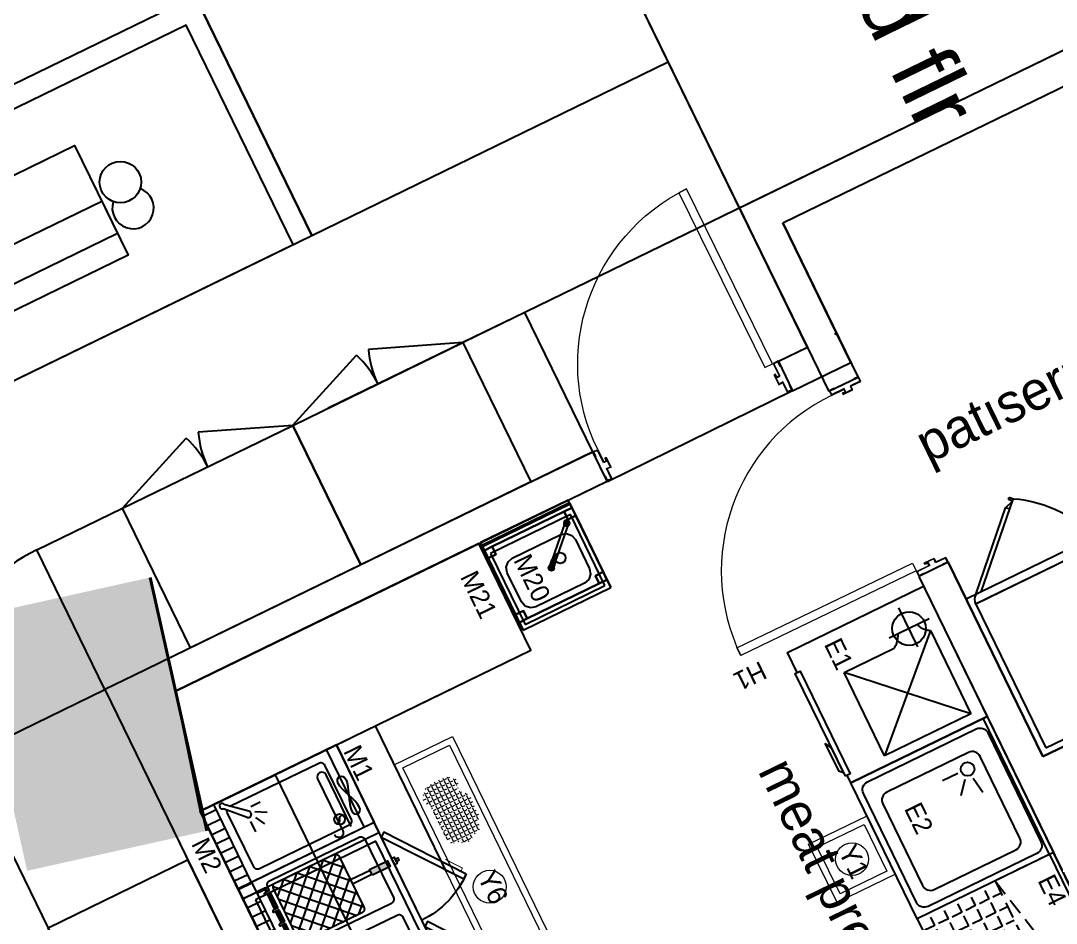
# Model space of a CAD drawing. Header units: millimetres. Extents: x 32582 to 41721, y -247935 to -234947.
# Drawn here: x 35294.4 to 35772.9, y -237475.9 to -237058.8 of the extents above; entities that cross this region are included whole.
import ezdxf
from ezdxf.enums import TextEntityAlignment as Align

# ---------------------------------------------------------------- set-up
doc = ezdxf.new("R2010")
doc.units = ezdxf.units.MM
doc.header["$LTSCALE"] = 300
doc.header["$MEASUREMENT"] = 0
for name, pattern in [('DASHED', [19.05, 12.7, -6.35]), ('DGN Style 4', [1.902655, 0.950733, -0.475367, 0.001188, -0.475367]), ('HIDDEN', [0.375, 0.25, -0.125]), ('HIDDENX2', [19.05, 12.7, -6.35])]:
    doc.linetypes.add(name, pattern=pattern)
for name, color, linetype in [('002 Çizgi', 7, 'Continuous'), ('CIHAZ', 2, 'Continuous'), ('I-FURNITURE', 2, 'Continuous'), ('ID-facade', 1, 'Continuous'), ('kapı ABD', 55, 'Continuous'), ('Kitchen-wall', 3, 'Continuous'), ('S2000-002 Çizgi', 7, 'Continuous'), ('Sktürk_Çizgi', 7, 'Continuous')]:
    doc.layers.add(name, color=color, linetype=linetype)
for name, color, linetype, lineweight in [('A-_FNSH----_H-', 8, 'Continuous', 0), ('G-GRID_A', 1, 'DGN Style 4', 0), ('GRC-yer ızgarası', 40, 'Continuous', 15), ('MINORTEXT', 1, 'Continuous', 13), ('TDME_FASHION_L3$0$A-_DOOR----_E-', 1, 'Continuous', 13), ('TDME_Fave_column_L3$0$A-_CONC----_E-', 3, 'Continuous', 40)]:
    doc.layers.add(name, color=color, linetype=linetype, lineweight=lineweight)
doc.layers.add('LEASE LINE', color=7, linetype='DGN Style 4', lineweight=30, true_color=0xf60929)
doc.styles.add('MINORTEXT', font='arial.ttf', dxfattribs={"height": 0.36})
doc.styles.get("Standard").update_dxf_attribs({"font": 'arial.ttf'})
doc.styles.add('TAKSİM', font='GOTHIC.TTF', dxfattribs={"height": 20})

# ---------------------------------------------------------------- blocks, each defined once
blk = doc.blocks.new('TDME_FASHION_L3$0$HR DOOR')
at = {"layer": 'TDME_FASHION_L3$0$A-_DOOR----_E-', "lineweight": 13}
blk.add_line((144.7, 928.1, 0), (126.3, 928.1, 0), dxfattribs=at)
at = {"layer": 'TDME_FASHION_L3$0$A-_DOOR----_E-', "lineweight": 13, "extrusion": (-6.36259e-18, 5.25102e-09, 1), "elevation": 0, "flags": 128}
for points in [[(124.7, 928), (124.7, 925), (146.7, 925), (146.7, 906), (96.7, 906), (96.7, 886), (52.6, 886), (52.6, 888.2), (66.7, 888.2), (66.7, 906), (2.6, 906), (2.6, 925), (24.6, 925), (24.6, 928), (-0.4, 928), (-0.4, 903), (63.7, 903), (63.7, 891.2), (49.6, 891.2), (49.6, 883), (99.7, 883), (99.7, 903), (149.7, 903), (149.7, 928), (124.7, 928)], [(124.7, -25), (124.7, -22), (146.7, -22), (146.7, -3), (96.7, -3), (96.7, 17), (52.6, 17), (52.6, 14.8), (66.7, 14.8), (66.7, -3), (2.6, -3), (2.6, -22), (24.6, -22), (24.6, -25), (-0.4, -25), (-0.4, 0), (63.7, 0), (63.7, 11.8), (49.6, 11.8), (49.6, 20), (99.7, 20), (99.7, 0), (149.7, 0), (149.7, -25), (124.7, -25)]]:
    blk.add_lwpolyline(points, dxfattribs=at)
at = {"layer": 'TDME_FASHION_L3$0$A-_DOOR----_E-', "elevation": 27.7}
blk.add_lwpolyline([(-0.4, 3), (-900.4, 3), (-900.4, 43), (-0.4, 43)], close=True, dxfattribs=at)
at = {"layer": 'TDME_FASHION_L3$0$A-_DOOR----_E-'}
blk.add_arc((-0.4, 3, 13.8), 900, 90, 179.9999, dxfattribs=at)
blk = doc.blocks.new('A$C063E11E5')
at = {"layer": 'S2000-002 Çizgi'}
h = blk.add_hatch(dxfattribs=at)
h.set_pattern_fill('ANSI31', color=256, scale=1.5, angle=45, style=0)
h.set_pattern_definition([(90, (-3458.603, -4993.7387), (-4.7625, 9e-16), [])])
h.paths.add_polyline_path([(0, 72.62), (0, 65.62), (80, 65.62), (80, 72.62)])
h = blk.add_hatch(color=256, dxfattribs=at)
h.paths.add_polyline_path([(35, 61.8), (35, 62.44), (35, 65.62), (34.36, 65.62), (34.36, 62.44, -0.414214), (33.36, 61.44), (33, 61.44), (33, 60.8), (34, 60.8, 0.414214)])
h.paths.add_polyline_path([(32, 61.44), (24, 61.44), (24, 60.8), (32, 60.8)])
h.paths.add_polyline_path([(23, 61.44), (17, 61.44), (17, 60.8), (23, 60.8)])
h.paths.add_polyline_path([(16, 61.44), (8, 61.44), (8, 60.8), (16, 60.8)])
h.paths.add_polyline_path([(5.64, 62.44), (5.64, 65.62), (5, 65.62), (5, 61.8, 0.414214), (6, 60.8), (6.64, 60.8), (7, 60.8), (7, 61.44), (6.64, 61.44, -0.414214)])
h = blk.add_hatch(color=256, dxfattribs=at)
h.paths.add_polyline_path([(75, 61.8), (75, 62.44), (75, 65.62), (74.36, 65.62), (74.36, 62.44, -0.414214), (73.36, 61.44), (73, 61.44), (73, 60.8), (74, 60.8, 0.414214)])
h.paths.add_polyline_path([(72, 61.44), (64, 61.44), (64, 60.8), (72, 60.8)])
h.paths.add_polyline_path([(63, 61.44), (57, 61.44), (57, 60.8), (63, 60.8)])
h.paths.add_polyline_path([(56, 61.44), (48, 61.44), (48, 60.8), (56, 60.8)])
h.paths.add_polyline_path([(45.64, 62.44), (45.64, 65.62), (45, 65.62), (45, 61.8, 0.414214), (46, 60.8), (46.64, 60.8), (47, 60.8), (47, 61.44), (46.64, 61.44, -0.414214)])
h = blk.add_hatch(dxfattribs=at)
h.set_pattern_fill('ANSI37', color=256, scale=1.5, style=0)
h.set_pattern_definition([(45, (-3527.4763, -4981.5224), (-3.367596, 3.367596), []), (135, (-3527.4763, -4981.5224), (-3.367596, -3.367596), [])])
h.paths.add_polyline_path([(35, 55.84, 0.414214), (33, 57.84), (7, 57.84, 0.414214), (5, 55.84), (5, 26.01, 0.414214), (7, 24.01), (33, 24.01, 0.414214), (35, 26.01)])
h = blk.add_hatch(dxfattribs=at)
h.set_pattern_fill('ANSI37', color=256, scale=1.5, style=0)
h.set_pattern_definition([(45, (-3487.4763, -4981.5224), (-3.367596, 3.367596), []), (135, (-3487.4763, -4981.5224), (-3.367596, -3.367596), [])])
h.paths.add_polyline_path([(75, 55.84, 0.414214), (73, 57.84), (47, 57.84, 0.414214), (45, 55.84), (45, 26.01, 0.414214), (47, 24.01), (73, 24.01, 0.414214), (75, 26.01)])
for points in [[(18.49, 14.01), (21.51, 14.01), (21.51, 4.84), (18.49, 4.84)], [(58.49, 14.01), (61.51, 14.01), (61.51, 4.84), (58.49, 4.84)]]:
    blk.add_hatch(color=256, dxfattribs=at).paths.add_polyline_path(points)
for p, q in [((5, 61.8), (5, 65.62)), ((5, 65.62), (5.64, 65.62)), ((5.64, 65.62), (5.64, 62.44)), ((7, 59.84), (7, 62.32)), ((8, 59.84), (8, 62.32)), ((16, 59.84), (16, 62.32)), ((17, 59.84), (17, 62.32)), ((23, 59.84), (23, 62.32)), ((24, 59.84), (24, 62.32)), ((32, 59.84), (32, 62.32)), ((33, 59.84), (33, 62.32)), ((34.36, 65.62), (34.36, 62.44)), ((35, 65.62), (34.36, 65.62)), ((35, 62.44), (35, 65.62)), ((35, 62.44), (35, 61.8)), ((45, 65.62), (45.64, 65.62)), ((45, 61.8), (45, 65.62)), ((45.64, 65.62), (45.64, 62.44)), ((47, 59.84), (47, 62.32)), ((48, 59.84), (48, 62.32)), ((56, 59.84), (56, 62.32)), ((57, 59.84), (57, 62.32)), ((63, 59.84), (63, 62.32)), ((64, 59.84), (64, 62.32)), ((72, 59.84), (72, 62.32)), ((73, 59.84), (73, 62.32)), ((75, 65.62), (74.36, 65.62)), ((74.36, 65.62), (74.36, 62.44)), ((75, 62.44), (75, 65.62)), ((75, 62.44), (75, 61.8)), ((6.64, 60.8), (6, 60.8)), ((6.64, 61.44), (7, 61.44)), ((7, 60.8), (6.64, 60.8)), ((8, 61.44), (16, 61.44)), ((16, 60.8), (8, 60.8)), ((17, 61.44), (23, 61.44)), ((23, 60.8), (17, 60.8)), ((24, 61.44), (32, 61.44)), ((32, 60.8), (24, 60.8)), ((33, 61.44), (33.36, 61.44)), ((34, 60.8), (33, 60.8)), ((46.64, 60.8), (46, 60.8)), ((46.64, 61.44), (47, 61.44)), ((47, 60.8), (46.64, 60.8)), ((48, 61.44), (56, 61.44)), ((56, 60.8), (48, 60.8)), ((57, 61.44), (63, 61.44)), ((63, 60.8), (57, 60.8)), ((64, 61.44), (72, 61.44)), ((72, 60.8), (64, 60.8)), ((73, 61.44), (73.36, 61.44)), ((74, 60.8), (73, 60.8))]:
    blk.add_line(p, q, dxfattribs=at)
for points in [[(0, 72.62), (80, 72.62), (80, 65.62), (0, 65.62)], [(0, 2.62), (80, 2.62), (80, 72.62), (0, 72.62)], [(19, 24.01), (19, 14.01), (21, 14.01), (21, 24.01)], [(59, 24.01), (59, 14.01), (61, 14.01), (61, 24.01)], [(18.49, 14.01), (21.51, 14.01), (21.51, 4.84), (18.49, 4.84)], [(58.49, 14.01), (61.51, 14.01), (61.51, 4.84), (58.49, 4.84)], [(18.36, 2.62), (21.64, 2.62), (21.64, 1.31), (18.36, 1.31)], [(19.34, 1.31), (20.66, 1.31), (20.66, 0), (19.34, 0)], [(58.36, 2.62), (61.64, 2.62), (61.64, 1.31), (58.36, 1.31)], [(59.34, 1.31), (60.66, 1.31), (60.66, 0), (59.34, 0)]]:
    blk.add_lwpolyline(points, close=True, dxfattribs=at)
for points in [[(29, 9.84), (5, 9.84, -0.414214), (3, 11.84), (3, 57.84, -0.414214), (5, 59.84), (7, 59.84)], [(33, 59.84), (35, 59.84, -0.414214), (37, 57.84), (37, 11.84, -0.414214), (35, 9.84), (29, 9.84)], [(69, 9.84), (45, 9.84, -0.414214), (43, 11.84), (43, 57.84, -0.414214), (45, 59.84), (47, 59.84)], [(73, 59.84), (75, 59.84, -0.414214), (77, 57.84), (77, 11.84, -0.414214), (75, 9.84), (69, 9.84)]]:
    blk.add_lwpolyline(points, format="xyb", dxfattribs=at)
for points in [[(7, 57.84), (33, 57.84, -0.414214), (35, 55.84), (35, 26.01, -0.414214), (33, 24.01), (7, 24.01, -0.414214), (5, 26.01), (5, 55.84, -0.414214)], [(47, 57.84), (73, 57.84, -0.414214), (75, 55.84), (75, 26.01, -0.414214), (73, 24.01), (47, 24.01, -0.414214), (45, 26.01), (45, 55.84, -0.414214)]]:
    blk.add_lwpolyline(points, format="xyb", close=True, dxfattribs=at)
for points in [[(8, 59.84), (16, 59.84)], [(17, 59.84), (23, 59.84)], [(24, 59.84), (32, 59.84)], [(48, 59.84), (56, 59.84)], [(57, 59.84), (63, 59.84)], [(64, 59.84), (72, 59.84)]]:
    blk.add_lwpolyline(points, dxfattribs=at)
for centre, radius, start, end in [((6.64, 62.44), 1, 180, 270), ((7.5, 62.32), 0.5, 0, 180), ((16.5, 62.32), 0.5, 0, 180), ((23.5, 62.32), 0.5, 0, 180), ((32.5, 62.32), 0.5, 0, 180), ((33.36, 62.44), 1, 270, 0), ((46.64, 62.44), 1, 180, 270), ((47.5, 62.32), 0.5, 0, 180), ((56.5, 62.32), 0.5, 0, 180), ((63.5, 62.32), 0.5, 0, 180), ((72.5, 62.32), 0.5, 0, 180), ((73.36, 62.44), 1, 270, 0), ((6, 61.8), 1, 180, 270), ((34, 61.8), 1, 270, 0), ((46, 61.8), 1, 180, 270), ((74, 61.8), 1, 270, 0)]:
    blk.add_arc(centre, radius, start, end, dxfattribs=at)
blk = doc.blocks.new('A$C2416744A')
at = {"layer": 'S2000-002 Çizgi'}
h = blk.add_hatch(dxfattribs=at)
h.set_pattern_fill('ANSI31', color=256, scale=1.5, angle=45, style=0)
h.set_pattern_definition([(90, (-4587.7595, -5289.154), (-4.7625, 9e-16), [])])
h.paths.add_polyline_path([(0, 70), (0, 63), (40, 63), (40, 70)])
for p, q in [((27.91, 51.73), (36.31, 59.85)), ((30.08, 49.76), (37.58, 58.49)), ((25.46, 51.14), (20.22, 51.14)), ((26.21, 48.25), (21.72, 45.9)), ((31.67, 47.93), (31.67, 43.12)), ((28.78, 47.4), (26.1, 42.37)), ((0, 5), (40, 5))]:
    blk.add_line(p, q, dxfattribs=at)
for points in [[(0, 70), (40, 70), (40, 0), (0, 0)], [(0, 63), (40, 63), (40, 0), (0, 0)]]:
    blk.add_lwpolyline(points, close=True, dxfattribs=at)
blk.add_lwpolyline([(36, 56.65), (36, 11, -0.414214), (34, 9), (6, 9, -0.414214), (4, 11), (4, 57, -0.414214), (6, 59), (34, 59, -0.145604), (35.09, 58.67)], format="xyb", dxfattribs=at)
blk.add_circle((8.4, 13.7), 2.47, dxfattribs=at)
for centre, radius, start, end in [((37.6, 59.78), 1.3, 268.9007, 177.1776), ((28.92, 50.66), 1.47, 133.1148, 322.3324), ((8.4, 14.94), 1.24, 90, 270), ((8.4, 12.47), 1.24, 270, 90)]:
    blk.add_arc(centre, radius, start, end, dxfattribs=at)
blk = doc.blocks.new('A$C1ED519BD')
at = {"layer": '002 Çizgi', "color": 7}
for points in [[(0, 27.82), (0, 97.82), (188, 97.82), (188, 27.82)], [(16.44, 30.84), (17.9, 31.01), (19.6, 31.47), (21.46, 32.11), (23.41, 32.84), (25.36, 33.58), (27.22, 34.22), (28.93, 34.67), (30.38, 34.85), (31.53, 34.67), (32.34, 34.22), (32.83, 33.58), (33, 32.84), (32.83, 32.11), (32.34, 31.47), (31.53, 31.01), (30.38, 30.84), (28.93, 31.01), (27.22, 31.47), (25.36, 32.11), (23.41, 32.84), (21.46, 33.58), (19.6, 34.22), (17.9, 34.67), (16.44, 34.85), (15.3, 34.67), (14.48, 34.22), (13.99, 33.58), (13.83, 32.84), (13.99, 32.11), (14.48, 31.47), (15.3, 31.01)], [(79.96, 0), (45.85, 25.77), (47.4, 27.82), (81.51, 2.05)], [(125.94, 0), (91.83, 25.77), (93.38, 27.82), (127.49, 2.05)], [(151.31, 0.15), (185.54, 25.76), (184, 27.82), (149.77, 2.2)]]:
    blk.add_lwpolyline(points, close=True, dxfattribs=at)
blk.add_lwpolyline([(45, 97.82), (45, 27.82)], dxfattribs=at)
at = {"layer": '002 Çizgi', "color": 7, "linetype": 'DASHED'}
blk.add_lwpolyline([(48, 92.82), (185, 92.82), (185, 30.82), (48, 30.82)], close=True, dxfattribs=at)
at = {"layer": '002 Çizgi', "color": 7}
for points in [[(10.33, 42.5), (37, 42.5, 1), (37, 46.84)], [(37, 38.15), (10.33, 38.15, -1), (10.33, 42.5)]]:
    blk.add_lwpolyline(points, format="xyb", dxfattribs=at)
at = {"layer": '002 Çizgi', "color": 7, "const_width": 0.428}
for points in [[(77.72, 1.7), (76.72, 0.38), (71.09, 4.63), (69.64, 5.72)], [(123.7, 1.7), (122.7, 0.38), (117.07, 4.63), (115.62, 5.72)], [(153.56, 1.84), (154.55, 0.51), (160.21, 4.74), (161.65, 5.83)]]:
    blk.add_lwpolyline(points, dxfattribs=at)
at = {"layer": '002 Çizgi', "color": 7}
for centre, start, end in [((47.4, 27.82), 319.4908, 0), ((93.38, 27.82), 319.4908, 0), ((184, 27.82), 180, 220.245)]:
    blk.add_arc(centre, 42.75, start, end, dxfattribs=at)
blk = doc.blocks.new('Frenox Depo Tipi Dolpa Tek Kapı')
for p, q in [((70, 81), (0, 81)), ((0, 81), (0, 0)), ((70, 0), (70, 81)), ((0, 0), (70, 0))]:
    blk.add_line(p, q)
at = {"color": 251}
for p, q in [((67, 78), (3, 78)), ((3, 78), (3, 4)), ((67, 4), (67, 78)), ((3, 4), (67, 4))]:
    blk.add_line(p, q, dxfattribs=at)
at = {"color": 251, "linetype": 'Continuous'}
for p, q in [((2.95, 4), (67.05, 4)), ((62.22, 0), (30.17, -32.06)), ((65.05, 0), (35.11, -29.94)), ((33.7, -28.52), (35.11, -29.94)), ((30.17, -32.06), (31.58, -33.47)), ((35.11, -29.94), (30.87, -31.35)), ((30.87, -31.35), (32.29, -32.76)), ((32.29, -32.76), (31.58, -33.47))]:
    blk.add_line(p, q, dxfattribs=at)
for centre, radius, start, end in [((59.94, 18.71), 58.86, 194.4777, 239.613), ((61.96, 4.05), 5.1, 307.4032, 359.4667)]:
    blk.add_arc(centre, radius, start, end, dxfattribs=at)
blk = doc.blocks.new('A$C5B5611F4')
at = {"layer": 'CIHAZ', "color": 1}
for p, q in [((14.73, 68.47), (14.73, 47.92)), ((24.09, 58.19), (3.98, 58.19))]:
    blk.add_line(p, q, dxfattribs=at)
at = {"layer": 'CIHAZ', "color": 5, "linetype": 'DASHED'}
for p, q in [((19.82, 66.66), (62.62, 22.28)), ((62.62, 66.66), (19.82, 22.28))]:
    blk.add_line(p, q, dxfattribs=at)
at = {"layer": 'CIHAZ', "color": 5}
for points in [[(63.2, 1.82), (10.36, 1.82), (10.36, 4.32), (63.2, 4.32)], [(61.2, 1.82), (48.6, 1.82), (45.6, 0), (59.6, 0)]]:
    blk.add_lwpolyline(points, close=True, dxfattribs=at)
at = {"layer": 'CIHAZ', "color": 1}
blk.add_circle((14.73, 58.19), 7.76, dxfattribs=at)
at = {"layer": 'Sktürk_Çizgi', "linetype": 'DASHED'}
for p, q in [((19.82, 66.66), (62.62, 66.66)), ((62.62, 66.66), (62.62, 22.28)), ((19.82, 22.28), (19.82, 48.05)), ((62.62, 22.28), (19.82, 22.28))]:
    blk.add_line(p, q, dxfattribs=at)
at = {"layer": 'Sktürk_Çizgi'}
blk.add_lwpolyline([(10.36, 2.81), (0, 2.81), (0, 72.81), (67, 72.81), (67, 2.81), (63.2, 2.81)], dxfattribs=at)
at = {"layer": 'Sktürk_Çizgi', "linetype": 'DASHED'}
for centre, radius, start, end in [((11.6, 71.22), 9.4, 291.2079, 330.9566), ((11, 43.02), 10.16, 29.6907, 66.7752)]:
    blk.add_arc(centre, radius, start, end, dxfattribs=at)
blk = doc.blocks.new('A$C688B4163')
at = {"layer": 'kapı ABD'}
for p, q in [((2.37, 36, 0), (2.37, 41, 0)), ((2.43, 36.65, 0), (2.43, 41.65, 0))]:
    blk.add_line(p, q, dxfattribs=at)
at = {"layer": 'Sktürk_Çizgi'}
for p, q in [((18.25, 22.86, 0), (17.14, 30.68, 0)), ((18.25, 22.86, 0), (17.14, 30.68, 0)), ((22.06, 21.63, 0), (27.07, 27.73, 0)), ((22.06, 21.63, 0), (27.07, 27.73, 0)), ((23.73, 17.73, 0), (31.62, 17.73, 0)), ((23.73, 17.73, 0), (31.62, 17.73, 0))]:
    blk.add_line(p, q, dxfattribs=at)
at = {"layer": 'Sktürk_Çizgi', "elevation": 0}
for points in [[(2, 70), (2, 0), (0, 0), (0, 70)], [(70, 70), (70, 0), (0, 0), (0, 70)], [(70, 70), (70, 0), (0, 0), (0, 70)], [(2, 70), (2, 0), (0, 0), (0, 70)]]:
    blk.add_lwpolyline(points, close=True, dxfattribs=at)
for points in [[(67, 63), (67, 7, -0.414214), (63, 3), (7, 3, -0.414214), (3, 7), (3, 63, -0.414214), (7, 67), (63, 67, -0.414214)], [(67, 63), (67, 7, -0.414214), (63, 3), (7, 3, -0.414214), (3, 7), (3, 63, -0.414214), (7, 67), (63, 67, -0.414214)], [(61.02, 15.21), (61.02, 57.21, 0.414214), (57.02, 61.21), (15.02, 61.21, 0.414214), (11.02, 57.21), (11.02, 15.21, 0.414214), (15.02, 11.21), (57.02, 11.21, 0.414214)], [(61.02, 15.21), (61.02, 57.21, 0.414214), (57.02, 61.21), (15.02, 61.21, 0.414214), (11.02, 57.21), (11.02, 15.21, 0.414214), (15.02, 11.21), (57.02, 11.21, 0.414214)]]:
    blk.add_lwpolyline(points, format="xyb", close=True, dxfattribs=at)
at = {"layer": 'Sktürk_Çizgi'}
blk.add_circle((18.76, 17.92, 0), 3.19, dxfattribs=at)
blk.add_circle((18.76, 17.92, 0), 3.19, dxfattribs=at)
blk = doc.blocks.new('ET140')
at = {"layer": 'Sktürk_Çizgi'}
h = blk.add_hatch(dxfattribs=at)
h.set_pattern_fill('ANGLE', color=256, angle=180)
h.set_pattern_definition([(180, (70422.537, 31841.081), (-1e-11, -6.985), [5.08, -1.905]), (270, (70422.537, 31841.081), (6.985, -1e-11), [5.08, -1.905])])
h.paths.add_polyline_path([(63292.74, 28394.27), (63154.74, 28394.27), (63154.74, 28354.27), (63292.74, 28354.27)])
at = {"layer": 'Sktürk_Çizgi', "linetype": 'HIDDEN', "ltscale": 0.1}
blk.add_line((63152.74, 28394.27, 0), (63292.74, 28424.27, 0), dxfattribs=at)
at = {"layer": 'Sktürk_Çizgi', "elevation": 0}
for points in [[(63292.74, 28422.27), (63292.74, 28424.27), (63152.74, 28424.27), (63152.74, 28422.27)], [(63152.74, 28354.27), (63292.74, 28354.27), (63292.74, 28424.27), (63152.74, 28424.27)]]:
    blk.add_lwpolyline(points, close=True, dxfattribs=at)
at = {"layer": 'Sktürk_Çizgi', "linetype": 'HIDDEN', "ltscale": 0.1, "elevation": 0}
blk.add_lwpolyline([(63292.74, 28424.27), (63152.74, 28424.27), (63152.74, 28394.27), (63292.74, 28394.27)], close=True, dxfattribs=at)
blk = doc.blocks.new('el yıkama')
for p, q in [((45, 0), (0, 0)), ((0, 0), (0, -45)), ((0, -45, 81), (0, 0, 81)), ((45, -45), (45, 0)), ((45, -45, 81), (45, 0, 81)), ((0, -1.5, 85), (0, -45, 85)), ((0, -2), (45, -2)), ((45, -1.5, 85), (45, -45, 85)), ((2, -6.5, 83), (2, -43, 83)), ((43, -6.5, 83), (2, -6.5, 83)), ((2, -6.5), (2, -43)), ((43, -6.5), (2, -6.5)), ((43, -43, 83), (43, -6.5, 83)), ((43, -43), (43, -6.5)), ((2, -43, 83), (43, -43, 83)), ((2, -43), (43, -43)), ((0, -45), (45, -45)), ((0, -45, 85), (0, -45, 81)), ((0, -45, 81), (45, -45, 81)), ((45, -45, 85), (45, -45, 81))]:
    blk.add_line(p, q)
at = {"color": 251}
for p, q in [((39.56, -8.26), (23.39, -24.43)), ((24.66, -25.7), (40.83, -9.53)), ((40.31, -8.26), (39.56, -8.26)), ((40.83, -8.78), (40.31, -8.26)), ((40.83, -9.53), (40.83, -8.78)), ((5.67, -15.4, 60), (7.5, -13.57, 60)), ((5.67, -15.4), (7.5, -13.57)), ((7.5, -13.57, 60), (10, -12.9, 60)), ((7.5, -13.57), (10, -12.9)), ((10, -12.9, 60), (35, -12.9, 60)), ((10, -12.9), (35, -12.9)), ((35, -12.9, 60), (37.5, -13.57, 60)), ((35, -12.9), (37.5, -13.57)), ((37.5, -13.57, 60), (39.33, -15.4, 60)), ((37.5, -13.57), (39.33, -15.4)), ((5, -17.9, 60), (5.67, -15.4, 60)), ((5, -17.9), (5.67, -15.4)), ((5, -32.9, 60), (5, -17.9, 60)), ((5, -32.9), (5, -17.9)), ((39.33, -15.4, 60), (40, -17.9, 60)), ((39.33, -15.4), (40, -17.9)), ((40, -17.9, 60), (40, -32.9, 60)), ((40, -17.9), (40, -32.9)), ((23.39, -24.43), (23.39, -25.17)), ((23.39, -25.17), (23.92, -25.7)), ((23.92, -25.7), (24.66, -25.7)), ((5.67, -35.4, 60), (5, -32.9, 60)), ((5.67, -35.4), (5, -32.9)), ((40, -32.9, 60), (39.33, -35.4, 60)), ((40, -32.9), (39.33, -35.4)), ((7.5, -37.23, 60), (5.67, -35.4, 60)), ((7.5, -37.23), (5.67, -35.4)), ((10, -37.9, 60), (7.5, -37.23, 60)), ((10, -37.9), (7.5, -37.23)), ((35, -37.9, 60), (10, -37.9, 60)), ((35, -37.9), (10, -37.9)), ((37.5, -37.23, 60), (35, -37.9, 60)), ((37.5, -37.23), (35, -37.9)), ((39.33, -35.4, 60), (37.5, -37.23, 60)), ((39.33, -35.4), (37.5, -37.23))]:
    blk.add_line(p, q, dxfattribs=at)
at = {"color": 251, "extrusion": (-0.612372, -0.612372, 0.5)}
for p, q in [((38.58, -9.24, 92.87), (38.32, -9.5, 92.22)), ((38.32, -9.5, 92.22), (38.5, -10.06, 91.77)), ((39.14, -9.42, 93.33), (38.58, -9.24, 92.87)), ((39.67, -9.95, 93.33), (39.14, -9.42, 93.33)), ((38.5, -10.06, 91.77), (39.03, -10.59, 91.77)), ((39.03, -10.59, 91.77), (39.59, -10.77, 92.22)), ((39.59, -10.77, 92.22), (39.85, -10.51, 92.87)), ((39.85, -10.51, 92.87), (39.67, -9.95, 93.33))]:
    blk.add_line(p, q, dxfattribs=at)
at = {"color": 251}
blk.add_circle((30, -22.5), 2.5, dxfattribs=at)
for points in [[(0, -1.5, 90), (45, -1.5, 90), (45, 0, 90), (0, 0, 90)], [(45, 0, 90), (0, 0, 90), (0, 0, 81), (45, 0, 81)], [(0, -1.5, 85), (45, -1.5, 85), (45, -1.5, 90), (0, -1.5, 90)], [(41, -4, 81), (41, -4, 45), (4, -4, 45), (4, -4, 81)], [(0, -37, 45), (0, -37, 81), (0, -8, 81), (0, -8, 45)], [(45, -37, 45), (45, -8, 45), (45, -8, 81), (45, -37, 81)], [(4, -41, 63), (41, -41, 63), (41, -41, 81), (4, -41, 81)], [(4, -41, 45), (41, -41, 45), (41, -41, 62.9), (4, -41, 62.9)]]:
    blk.add_3dface(points)
for points in [[(0, -8, 81), (0, -8, 45), (0, -4, 45), (0, -4, 81)], [(0, -8, 45), (0, -8, 45), (0, -8, 45), (0, -4, 45)], [(0, -4, 81), (0, -4, 45), (4, -4, 45), (4, -4, 81)], [(0, -4, 45), (0, -8, 45), (4, -8, 45), (4, -4, 45)], [(4, -4, 81), (4, -4, 81), (0, -4, 81)], [(4, -4, 81), (4, -8, 81), (0, -8, 81), (0, -4, 81)], [(4, -4, 81), (4, -4, 45), (4, -4, 81)], [(4, -4, 45), (4, -8, 45), (4, -8, 81), (4, -4, 81)], [(41, -8, 81), (41, -8, 45), (41, -4, 45), (41, -4, 81)], [(41, -8, 45), (41, -8, 45), (41, -8, 45), (41, -4, 45)], [(41, -4, 81), (41, -4, 45), (45, -4, 45), (45, -4, 81)], [(41, -4, 45), (41, -8, 45), (45, -8, 45), (45, -4, 45)], [(45, -4, 81), (45, -4, 81), (41, -4, 81)], [(45, -4, 81), (45, -8, 81), (41, -8, 81), (41, -4, 81)], [(45, -4, 81), (45, -4, 45), (45, -4, 81)], [(45, -4, 45), (45, -8, 45), (45, -8, 81), (45, -4, 81)], [(4, -8, 81), (4, -8, 45), (0, -8, 45), (0, -8, 81)], [(4, -8, 45), (4, -8, 45), (0, -8, 45)], [(38.84, -8.98, 91.48), (38.32, -9.5, 92.22), (38.58, -9.24, 92.87), (39.3, -8.52, 91.86)], [(38.89, -9.67, 91.22), (38.5, -10.06, 91.77), (38.32, -9.5, 92.22), (38.84, -8.98, 91.48)], [(39.29, -7.99, 85), (38.53, -8.75, 85), (38.81, -8.99, 88.99), (39.57, -8.23, 88.99)], [(38.53, -8.75, 85), (38.54, -9.82, 85), (38.91, -9.45, 88.99), (38.81, -8.99, 88.99)], [(38.54, -9.82, 85), (39.3, -10.58, 85), (39.67, -10.21, 88.99), (38.91, -9.45, 88.99)], [(39.3, -8.52, 91.86), (39.99, -8.57, 92.12), (39.14, -9.42, 93.33), (38.58, -9.24, 92.87)], [(39.03, -8.78, 90.47), (38.84, -8.98, 91.48), (39.3, -8.52, 91.86), (39.56, -8.26, 90.47)], [(39.03, -9.53, 90.47), (38.89, -9.67, 91.22), (38.84, -8.98, 91.48), (39.03, -8.78, 90.47)], [(39.56, -10.06, 90.47), (39.42, -10.2, 91.22), (38.89, -9.67, 91.22), (39.03, -9.53, 90.47)], [(39.55, -8.27, 85.34), (39.02, -8.8, 85.34), (39.03, -8.78, 90.47), (39.56, -8.26, 90.47)], [(39.02, -8.8, 85.34), (39.03, -9.54, 85.01), (39.03, -9.53, 90.47), (39.03, -8.78, 90.47)], [(39.03, -9.54, 85.01), (39.55, -10.06, 85.01), (39.56, -10.06, 90.47), (39.03, -9.53, 90.47)], [(39.99, -8.57, 92.12), (40.52, -9.1, 92.12), (39.67, -9.95, 93.33), (39.14, -9.42, 93.33)], [(40.33, -8.02, 85.09), (39.29, -7.99, 85), (39.57, -8.23, 88.99), (40.27, -8.25, 88.99)], [(39.56, -8.26, 90.47), (40.31, -8.26, 90.47), (39.99, -8.57, 92.12), (39.3, -8.52, 91.86)], [(40.27, -8.29, 85.07), (39.55, -8.27, 85.34), (39.56, -8.26, 90.47), (40.31, -8.26, 90.47)], [(40.52, -9.1, 92.12), (40.57, -9.79, 91.86), (39.85, -10.51, 92.87), (39.67, -9.95, 93.33)], [(40.31, -8.26, 90.47), (40.83, -8.78, 90.47), (40.52, -9.1, 92.12), (39.99, -8.57, 92.12)], [(40.37, -10.59, 85), (41.12, -9.83, 85), (40.85, -9.51, 89), (40.09, -10.27, 89)], [(40.31, -10.06, 90.47), (40.83, -9.53, 90.47), (40.57, -9.79, 91.86), (40.11, -10.25, 91.48)], [(41.09, -8.78, 85.09), (40.33, -8.02, 85.09), (40.27, -8.25, 88.99), (40.84, -8.82, 88.99)], [(40.8, -8.82, 85.07), (40.27, -8.29, 85.07), (40.31, -8.26, 90.47), (40.83, -8.78, 90.47)], [(40.29, -10.07, 85.34), (40.82, -9.54, 85.34), (40.83, -9.53, 90.47), (40.31, -10.06, 90.47)], [(40.83, -8.78, 90.47), (40.83, -9.53, 90.47), (40.57, -9.79, 91.86), (40.52, -9.1, 92.12)], [(40.82, -9.54, 85.34), (40.8, -8.82, 85.07), (40.83, -8.78, 90.47), (40.83, -9.53, 90.47)], [(41.12, -9.83, 85), (41.09, -8.78, 85.09), (40.84, -8.82, 88.99), (40.85, -9.51, 89)], [(45, -8, 81), (45, -8, 45), (41, -8, 45), (41, -8, 81)], [(45, -8, 45), (45, -8, 45), (41, -8, 45)], [(39.42, -10.2, 91.22), (39.03, -10.59, 91.77), (38.5, -10.06, 91.77), (38.89, -9.67, 91.22)], [(39.42, -10.2, 91.22), (40.11, -10.25, 91.48), (39.59, -10.77, 92.22), (39.03, -10.59, 91.77)], [(39.3, -10.58, 85), (40.37, -10.59, 85), (40.09, -10.27, 89), (39.67, -10.21, 88.99)], [(39.56, -10.06, 90.47), (40.31, -10.06, 90.47), (40.11, -10.25, 91.48), (39.42, -10.2, 91.22)], [(39.55, -10.06, 85.01), (40.29, -10.07, 85.34), (40.31, -10.06, 90.47), (39.56, -10.06, 90.47)], [(40.11, -10.25, 91.48), (40.57, -9.79, 91.86), (39.85, -10.51, 92.87), (39.59, -10.77, 92.22)], [(23.81, -23.63, 94.84), (23.12, -24.31, 94.84), (23.12, -24.31, 95.98), (23.81, -23.63, 95.98)], [(23.92, -23.9, 96.55), (23.81, -23.63, 95.98), (23.12, -24.31, 95.98), (23.39, -24.43, 96.55)], [(23.81, -23.63, 94.84), (23.92, -23.9, 94.4), (23.39, -24.43, 94.4), (23.12, -24.31, 94.84)], [(23.92, -23.9, 100.47), (23.39, -24.43, 100.47), (23.65, -24.16, 101.86), (24.11, -23.71, 101.48)], [(23.92, -23.9, 96.55), (23.39, -24.43, 96.55), (23.39, -24.43, 100.47), (23.92, -23.9, 100.47)], [(24.11, -23.71, 101.48), (23.65, -24.16, 101.86), (24.37, -23.45, 102.87), (24.64, -23.18, 102.22)], [(23.7, -24.86, 102.12), (23.65, -24.16, 101.86), (24.37, -23.45, 102.87), (24.56, -24.01, 103.33)], [(24.78, -23.63, 94.84), (23.81, -23.63, 94.84), (23.81, -23.63, 95.98), (24.78, -23.63, 95.98)], [(24.66, -23.9, 96.55), (24.78, -23.63, 95.98), (23.81, -23.63, 95.98), (23.92, -23.9, 96.55)], [(24.78, -23.63, 94.84), (24.66, -23.9, 94.4), (23.92, -23.9, 94.4), (23.81, -23.63, 94.84)], [(24.66, -23.9, 100.47), (23.92, -23.9, 100.47), (24.11, -23.71, 101.48), (24.81, -23.76, 101.22)], [(24.66, -23.9, 96.55), (23.92, -23.9, 96.55), (23.92, -23.9, 100.47), (24.66, -23.9, 100.47)], [(24.81, -23.76, 101.22), (24.11, -23.71, 101.48), (24.64, -23.18, 102.22), (25.2, -23.37, 101.77)], [(24.64, -23.18, 102.22), (24.37, -23.45, 102.87), (25.35, -22.47, 103.24), (25.35, -22.47, 102.5)], [(24.56, -24.01, 103.33), (24.37, -23.45, 102.87), (25.35, -22.47, 103.24), (25.73, -22.84, 103.77)], [(25.09, -24.53, 103.33), (24.56, -24.01, 103.33), (25.73, -22.84, 103.77), (26.25, -23.37, 103.77)], [(25.2, -23.37, 101.77), (24.64, -23.18, 102.22), (25.35, -22.47, 102.5), (25.73, -22.84, 101.97)], [(25.19, -24.43, 96.55), (25.46, -24.31, 95.98), (24.78, -23.63, 95.98), (24.66, -23.9, 96.55)], [(25.46, -24.31, 94.84), (25.19, -24.43, 94.4), (24.66, -23.9, 94.4), (24.78, -23.63, 94.84)], [(24.66, -23.9, 100.47), (24.81, -23.76, 101.22), (25.33, -24.28, 101.22), (25.19, -24.43, 100.47)], [(25.19, -24.43, 96.55), (24.66, -23.9, 96.55), (24.66, -23.9, 100.47), (25.19, -24.43, 100.47)], [(25.46, -24.31, 94.84), (24.78, -23.63, 94.84), (24.78, -23.63, 95.98), (25.46, -24.31, 95.98)], [(24.81, -23.76, 101.22), (25.2, -23.37, 101.77), (25.72, -23.9, 101.77), (25.33, -24.28, 101.22)], [(25.65, -24.72, 102.87), (25.09, -24.53, 103.33), (26.25, -23.37, 103.77), (26.63, -23.74, 103.24)], [(25.2, -23.37, 101.77), (25.73, -22.84, 101.97), (26.25, -23.37, 101.97), (25.72, -23.9, 101.77)], [(25.33, -24.28, 101.22), (25.72, -23.9, 101.77), (25.91, -24.46, 102.22), (25.38, -24.98, 101.48)], [(25.73, -22.84, 103.77), (25.35, -22.47, 103.24), (26.33, -21.49, 102.87), (26.89, -21.67, 103.33)], [(25.35, -22.47, 102.5), (25.35, -22.47, 103.24), (26.33, -21.49, 102.87), (26.07, -21.75, 102.22)], [(25.73, -22.84, 101.97), (25.35, -22.47, 102.5), (26.07, -21.75, 102.22), (26.26, -22.31, 101.77)], [(25.91, -24.46, 102.22), (26.63, -23.74, 102.5), (26.63, -23.74, 103.24), (25.65, -24.72, 102.87)], [(25.72, -23.9, 101.77), (26.25, -23.37, 101.97), (26.63, -23.74, 102.5), (25.91, -24.46, 102.22)], [(26.25, -23.37, 103.77), (25.73, -22.84, 103.77), (26.89, -21.67, 103.33), (27.42, -22.2, 103.33)], [(25.73, -22.84, 101.97), (26.26, -22.31, 101.77), (26.78, -22.84, 101.77), (26.25, -23.37, 101.97)], [(26.63, -23.74, 103.24), (26.25, -23.37, 103.77), (27.42, -22.2, 103.33), (27.61, -22.76, 102.87)], [(26.25, -23.37, 101.97), (26.78, -22.84, 101.77), (27.34, -23.02, 102.22), (26.63, -23.74, 102.5)], [(26.63, -23.74, 102.5), (27.34, -23.02, 102.22), (27.61, -22.76, 102.87), (26.63, -23.74, 103.24)], [(23.12, -24.31, 94.84), (23.12, -25.28, 94.84), (23.12, -25.28, 95.98), (23.12, -24.31, 95.98)], [(23.39, -24.43, 96.55), (23.12, -24.31, 95.98), (23.12, -25.28, 95.98), (23.39, -25.17, 96.55)], [(23.12, -24.31, 94.84), (23.39, -24.43, 94.4), (23.39, -25.17, 94.4), (23.12, -25.28, 94.84)], [(23.39, -25.17, 96.55), (23.12, -25.28, 95.98), (23.81, -25.97, 95.98), (23.92, -25.7, 96.55)], [(23.12, -25.28, 94.84), (23.39, -25.17, 94.4), (23.92, -25.7, 94.4), (23.81, -25.97, 94.84)], [(23.12, -25.28, 94.84), (23.81, -25.97, 94.84), (23.81, -25.97, 95.98), (23.12, -25.28, 95.98)], [(23.39, -25.17, 100.47), (23.39, -24.43, 100.47), (23.65, -24.16, 101.86), (23.7, -24.86, 102.12)], [(23.39, -24.43, 96.55), (23.39, -25.17, 96.55), (23.39, -25.17, 100.47), (23.39, -24.43, 100.47)], [(23.92, -25.7, 100.47), (23.39, -25.17, 100.47), (23.7, -24.86, 102.12), (24.23, -25.39, 102.12)], [(23.39, -25.17, 96.55), (23.92, -25.7, 96.55), (23.92, -25.7, 100.47), (23.39, -25.17, 100.47)], [(24.23, -25.39, 102.12), (23.7, -24.86, 102.12), (24.56, -24.01, 103.33), (25.09, -24.53, 103.33)], [(23.92, -25.7, 96.55), (23.81, -25.97, 95.98), (24.78, -25.97, 95.98), (24.66, -25.7, 96.55)], [(23.81, -25.97, 94.84), (23.92, -25.7, 94.4), (24.66, -25.7, 94.4), (24.78, -25.97, 94.84)], [(23.81, -25.97, 94.84), (24.78, -25.97, 94.84), (24.78, -25.97, 95.98), (23.81, -25.97, 95.98)], [(24.66, -25.7, 100.47), (23.92, -25.7, 100.47), (24.23, -25.39, 102.12), (24.93, -25.44, 101.86)], [(23.92, -25.7, 96.55), (24.66, -25.7, 96.55), (24.66, -25.7, 100.47), (23.92, -25.7, 100.47)], [(24.93, -25.44, 101.86), (24.23, -25.39, 102.12), (25.09, -24.53, 103.33), (25.65, -24.72, 102.87)], [(25.19, -25.17, 100.47), (25.38, -24.98, 101.48), (24.93, -25.44, 101.86), (24.66, -25.7, 100.47)], [(24.66, -25.7, 96.55), (25.19, -25.17, 96.55), (25.19, -25.17, 100.47), (24.66, -25.7, 100.47)], [(24.66, -25.7, 96.55), (24.78, -25.97, 95.98), (25.46, -25.28, 95.98), (25.19, -25.17, 96.55)], [(24.78, -25.97, 94.84), (24.66, -25.7, 94.4), (25.19, -25.17, 94.4), (25.46, -25.28, 94.84)], [(24.78, -25.97, 94.84), (25.46, -25.28, 94.84), (25.46, -25.28, 95.98), (24.78, -25.97, 95.98)], [(25.38, -24.98, 101.48), (25.91, -24.46, 102.22), (25.65, -24.72, 102.87), (24.93, -25.44, 101.86)], [(25.19, -24.43, 100.47), (25.33, -24.28, 101.22), (25.38, -24.98, 101.48), (25.19, -25.17, 100.47)], [(25.19, -25.17, 96.55), (25.46, -25.28, 95.98), (25.46, -24.31, 95.98), (25.19, -24.43, 96.55)], [(25.46, -25.28, 94.84), (25.19, -25.17, 94.4), (25.19, -24.43, 94.4), (25.46, -24.31, 94.84)], [(25.19, -25.17, 96.55), (25.19, -24.43, 96.55), (25.19, -24.43, 100.47), (25.19, -25.17, 100.47)], [(25.46, -25.28, 94.84), (25.46, -24.31, 94.84), (25.46, -24.31, 95.98), (25.46, -25.28, 95.98)], [(0, -41, 81), (0, -41, 45), (0, -37, 45), (0, -37, 81)], [(0, -41, 45), (0, -41, 45), (0, -41, 45), (0, -37, 45)], [(0, -37, 81), (0, -37, 45), (4, -37, 45), (4, -37, 81)], [(0, -37, 45), (0, -41, 45), (4, -41, 45), (4, -37, 45)], [(4, -37, 81), (4, -37, 81), (0, -37, 81)], [(4, -37, 81), (4, -41, 81), (0, -41, 81), (0, -37, 81)], [(4, -37, 81), (4, -37, 45), (4, -37, 81)], [(4, -37, 45), (4, -41, 45), (4, -41, 81), (4, -37, 81)], [(41, -41, 81), (41, -41, 45), (41, -37, 45), (41, -37, 81)], [(41, -41, 45), (41, -41, 45), (41, -41, 45), (41, -37, 45)], [(41, -37, 81), (41, -37, 45), (45, -37, 45), (45, -37, 81)], [(41, -37, 45), (41, -41, 45), (45, -41, 45), (45, -37, 45)], [(45, -37, 81), (45, -37, 81), (41, -37, 81)], [(45, -37, 81), (45, -41, 81), (41, -41, 81), (41, -37, 81)], [(45, -37, 81), (45, -37, 45), (45, -37, 81)], [(45, -37, 45), (45, -41, 45), (45, -41, 81), (45, -37, 81)], [(4, -41, 81), (4, -41, 45), (0, -41, 45), (0, -41, 81)], [(4, -41, 45), (4, -41, 45), (0, -41, 45)], [(45, -41, 81), (45, -41, 45), (41, -41, 45), (41, -41, 81)], [(45, -41, 45), (45, -41, 45), (41, -41, 45)]]:
    blk.add_3dface(points, dxfattribs=at)
blk = doc.blocks.new('Y1 30-30')
at = {"layer": 'GRC-yer ızgarası', "color": 13, "ltscale": 44}
blk.add_lwpolyline([(0, 0), (30, 0), (30, -30), (0, -30)], close=True, dxfattribs=at)
at = {"layer": 'GRC-yer ızgarası', "color": 4, "ltscale": 44}
blk.add_lwpolyline([(3, -3), (27, -3), (27, -27), (3, -27)], close=True, dxfattribs=at)
at = {"layer": 'GRC-yer ızgarası', "color": 1, "ltscale": 44}
blk.add_circle((15, -15), 7.6, dxfattribs=at)
at = {"layer": 'GRC-yer ızgarası', "ltscale": 44, "insert": (8.68, -10.23), "char_height": 9, "width": 19.6, "attachment_point": 1}
blk.add_mtext('Y1', dxfattribs=at)
blk = doc.blocks.new('Y6 140-30')
at = {"layer": 'GRC-yer ızgarası', "ltscale": 44}
h = blk.add_hatch(dxfattribs=at)
h.set_pattern_fill('ANGLE', color=160, scale=7.7, style=0)
h.set_pattern_definition([(180, (3880, 4535.4), (0, 2.1175), [1.54, -0.5775]), (90, (3880, 4535.4), (2.1175, 1e-16), [1.54, -0.5775])])
h.paths.add_polyline_path([(16.03, -15.68, -0.520567), (16.03, -13.09, -0.520567), (16.03, -10.59, -0.520567), (17.81, -8.81, -0.520567), (19.59, -7.03, -0.520567), (21.45, -8.89, -0.520567), (24.2, -8.89, -0.520567), (25.98, -7.11, -0.520567), (27.76, -5.33, -0.520567), (30.35, -5.33, -0.520567), (32.94, -5.33, -0.520567), (35.53, -5.33, -0.520567), (38.12, -5.33, -0.520567), (39.9, -7.11, -0.520567), (42.49, -7.11, -0.520567), (44.26, -8.89, -0.520567), (44.63, -11.92, -0.520567), (46.45, -13.74, -0.520567), (46.45, -16.25, -0.520567), (44.6, -18.1, -0.520567), (44.6, -20.7, -0.520567), (42.65, -22.65, -0.520567), (40.06, -22.65, -0.520567), (37.47, -22.65, -0.520567), (34.88, -22.65, -0.520567), (32.13, -22.65, -0.520567), (29.54, -22.65, -0.520567), (26.63, -22.65, -0.520567), (24.06, -22.65, -0.520567), (22.26, -24.45, -0.520567), (19.63, -24.45, -0.520567), (17.85, -22.67, -0.520567), (16.03, -20.85, -0.520567), (16.03, -18.26, -0.520567)])
h = blk.add_hatch(dxfattribs=at)
h.set_pattern_fill('ANGLE', color=160, scale=7.7, style=0)
h.set_pattern_definition([(7e-15, (-3740, 4535.4), (0, 2.1175), [1.54, -0.5775]), (90, (-3740, 4535.4), (-2.1175, 1e-16), [1.54, -0.5775])])
h.paths.add_polyline_path([(123.97, -15.68, 0.520567), (123.97, -13.09, 0.520567), (123.97, -10.59, 0.520567), (122.19, -8.81, 0.520567), (120.41, -7.03, 0.520567), (118.55, -8.89, 0.520567), (115.8, -8.89, 0.520567), (114.02, -7.11, 0.520567), (112.24, -5.33, 0.520567), (109.65, -5.33, 0.520567), (107.06, -5.33, 0.520567), (104.47, -5.33, 0.520567), (101.88, -5.33, 0.520567), (100.1, -7.11, 0.520567), (97.51, -7.11, 0.520567), (95.74, -8.89, 0.520567), (95.37, -11.92, 0.520567), (93.55, -13.74, 0.520567), (93.55, -16.25, 0.520567), (95.4, -18.1, 0.520567), (95.4, -20.7, 0.520567), (97.35, -22.65, 0.520567), (99.94, -22.65, 0.520567), (102.53, -22.65, 0.520567), (105.12, -22.65, 0.520567), (107.87, -22.65, 0.520567), (110.46, -22.65, 0.520567), (113.37, -22.65, 0.520567), (115.94, -22.65, 0.520567), (117.74, -24.45, 0.520567), (120.37, -24.45, 0.520567), (122.15, -22.67, 0.520567), (123.97, -20.85, 0.520567), (123.97, -18.26, 0.520567)])
at = {"layer": 'GRC-yer ızgarası', "color": 13, "ltscale": 44}
blk.add_lwpolyline([(0, 0), (140, 0), (140, -30), (0, -30)], close=True, dxfattribs=at)
at = {"layer": 'GRC-yer ızgarası', "color": 4, "ltscale": 44}
blk.add_lwpolyline([(3, -3), (137, -3), (137, -27), (3, -27)], close=True, dxfattribs=at)
at = {"layer": 'GRC-yer ızgarası', "color": 1, "ltscale": 44}
blk.add_circle((70, -15), 7.6, dxfattribs=at)
at = {"layer": 'GRC-yer ızgarası', "ltscale": 44, "insert": (63.17, -9.23), "char_height": 9, "width": 19.2365, "attachment_point": 1}
blk.add_mtext('Y6', dxfattribs=at)

msp = doc.modelspace()

# ---------------------------------------------------------------- hatches: boundary and pattern name
at = {"layer": 'A-_FNSH----_H-'}
h = msp.add_hatch(dxfattribs=at)
h.set_pattern_fill('ANSI31', color=254, scale=0.1, angle=8.5584)
h.set_pattern_definition([(53.5583798532953, (-7349497.384687, -283278450.576824), (-0.01005578150568927, 0.00742504264700464), [])])
h.paths.add_polyline_path([(35380.35, -237433.23), (35354.3, -237316.09), (35271.32, -237334.54), (35297.38, -237451.68)])

# ---------------------------------------------------------------- linework, layer by layer
at = {"linetype": 'HIDDEN'}
msp.add_line((35377.31, -237424.11, 0), (35530.14, -237349.68, 0), dxfattribs=at)
at = {"elevation": 0}
msp.add_lwpolyline([(35365.99, -237368.64), (35377.32, -237424.11), (35530.14, -237349.68), (35506.12, -237300.37), (35365.99, -237368.64)], dxfattribs=at)
at = {"linetype": 'HIDDEN', "elevation": 0}
msp.add_lwpolyline([(35458.2, -237384.72), (35714.78, -237911.56), (35633.86, -237950.97), (35377.29, -237424.12)], close=True, dxfattribs=at)
at = {"layer": 'G-GRID_A'}
msp.add_arc((36396.63, -242207.46), 5341, 84.38848, 123.13815, dxfattribs=at)
at = {"layer": 'I-FURNITURE', "color": 1, "elevation": -0.01}
msp.add_lwpolyline([(36406.75, -238012.99), (36634.69, -238481.66), (36501.7, -238546.45), (36498.82, -238627.92, 0.115658), (34878.63, -238961.62), (34815.11, -238823.04), (35001.39, -238733.62), (34800.66, -238315.46), (34739.29, -238344.61), (34378.68, -237590.72), (34222.21, -237665.83), (34132.02, -237477.95), (34191.82, -237432.17), (34141.84, -237367.04, -0.077981), (35876.36, -236466.09), (36085.71, -236895.95), (35908.06, -236982.46), (36042.51, -237264.58), (35968.45, -237300.6), (36101.86, -237574.88), (36176.05, -237538.79), (36332.36, -237860.13)], format="xyb", dxfattribs=at)
at = {"layer": 'I-FURNITURE', "elevation": 0}
for points in [[(35626.44, -237145.28), (35487.73, -236860.45), (35067.8, -237064.96), (35016.87, -236960.37)], [(35301.82, -237303.4), (35341.41, -237284.12)]]:
    msp.add_lwpolyline(points, dxfattribs=at)
at = {"layer": 'I-FURNITURE', "color": 1, "elevation": 0}
for points in [[(35593.58, -237077.79), (35539.65, -236967.06), (35375.01, -237047.24), (35428.94, -237157.97)], [(35428.94, -237157.97), (35375.01, -237047.24), (35150.25, -237156.7), (35204.17, -237267.43)], [(35172.18, -237157.6), (35221.55, -237258.96), (35420.25, -237162.2), (35370.88, -237060.83)], [(35383.66, -237635.34), (35268.72, -237399.32), (35333.23, -237367.91), (35448.17, -237603.93)]]:
    msp.add_lwpolyline(points, close=True, dxfattribs=at)
at = {"layer": 'I-FURNITURE', "elevation": 0}
for points in [[(35498.75, -237207.46), (35530.16, -237271.97), (35558.74, -237258.05), (35527.32, -237193.55)], [(35451.49, -237310.28), (35420.07, -237245.78), (35498.75, -237207.46), (35530.16, -237271.97)], [(35372.81, -237348.6), (35341.4, -237284.09), (35420.07, -237245.78), (35451.49, -237310.28)], [(35409.86, -237525.25), (35345.35, -237556.67), (35307.04, -237478), (35371.54, -237446.58)]]:
    msp.add_lwpolyline(points, close=True, dxfattribs=at)
at = {"layer": 'I-FURNITURE', "color": 1, "elevation": 0}
for points in [[(35498.75, -237207.46), (35455.11, -237210.69)], [(35420.14, -237245.75), (35449.58, -237213.38)], [(35420.07, -237245.78), (35376.44, -237249)], [(35341.46, -237284.06), (35370.91, -237251.7)]]:
    msp.add_lwpolyline(points, dxfattribs=at)
msp.add_lwpolyline([(35333.23, -237367.91), (35301.82, -237303.4, 0.425345), (35268.72, -237399.32)], format="xyb", close=True, dxfattribs=at)
at = {"layer": 'I-FURNITURE', "color": 1}
for centre, start, end in [((35420.14, -237245.75, 0), 25.966, 47.7027), ((35498.75, -237207.46, 0), 184.2293, 205.966), ((35341.46, -237284.06, 0), 25.966, 47.7027), ((35420.07, -237245.78, 0), 184.2293, 205.966)]:
    msp.add_arc(centre, 43.75, start, end, dxfattribs=at)
at = {"layer": 'ID-facade'}
for p, q in [((35436.53, -237237.76, 0), (36053.09, -236937.5, 0)), ((35657.86, -237209.8, 0), (35539.65, -236967.06, 0)), ((35646.52, -237152.25, 0), (35681.27, -237223.61, 0)), ((35657.86, -237209.8, 0), (35667.79, -237230.17, 0)), ((35681.27, -237223.61, 0), (35667.79, -237230.17, 0)), ((35651.02, -237229.83, 0), (35565.5, -237271.83, 0)), ((36042.51, -237264.58, -0.01), (35766.65, -237398.92, -0.01)), ((35530.14, -237349.68, 0), (35506.13, -237300.36, 0)), ((35722.87, -237309.02, 0), (35709.38, -237315.58, 0)), ((35766.65, -237398.92, 0), (35722.87, -237309.02, 0)), ((35722.87, -237309.02, 0), (35766.65, -237398.92, 0)), ((35709.38, -237315.58, 0), (35759.73, -237418.98, -0.01)), ((35759.73, -237418.98, -0.01), (35764.11, -237427.97, -0.01)), ((35764.11, -237427.97, 0), (35834.15, -237571.78, 0))]:
    msp.add_line(p, q, dxfattribs=at)
at = {"layer": 'Kitchen-wall', "elevation": 0}
for points in [[(35646.52, -237152.25), (35922.49, -237017.82), (35915.93, -237004.33), (35626.47, -237145.33), (35633.04, -237158.81)], [(35670.49, -237203.63), (35671.34, -237203.22), (35646.52, -237152.25)], [(35633.04, -237158.81), (35633.04, -237158.81), (35657.86, -237209.78), (35657.86, -237209.78)], [(35657.86, -237209.8), (35644.46, -237216.34), (35651.02, -237229.83), (35677.91, -237216.7), (35671.34, -237203.21), (35670.49, -237203.63)], [(35365.99, -237368.64), (35565.31, -237271.54), (35558.74, -237258.05), (35346.72, -237361.34)], [(35346.72, -237361.34), (35333.23, -237367.91), (35498.79, -237707.88), (35512.28, -237701.31), (35379.2, -237428.04)]]:
    msp.add_lwpolyline(points, dxfattribs=at)
at = {"layer": 'Kitchen-wall', "color": 2, "elevation": 0}
for points in [[(35242.82, -237153.7), (35319.33, -237116.45), (35344.01, -237167.14), (35267.51, -237204.4)], [(35255.32, -237179.37), (35331.82, -237142.11), (35339.11, -237157.08), (35262.61, -237194.34)]]:
    msp.add_lwpolyline(points, close=True, dxfattribs=at)
at = {"layer": 'Kitchen-wall', "color": 2}
msp.add_circle((35340.45, -237133.36, 0), 9.58, dxfattribs=at)
msp.add_arc((35346.28, -237145.34, 0), 9.58, 161.929, 70.0031, dxfattribs=at)
at = {"layer": 'LEASE LINE'}
msp.add_lwpolyline([(34139.03, -237374.98, -0.081031), (35883.55, -236463.71), (36095.73, -236899.41), (35915.84, -236987.02), (36052.65, -237267.95), (35978.47, -237304.07), (36105.33, -237564.85), (36172.75, -237532.05)], format="xyb", dxfattribs=at)
at = {"layer": 'Sktürk_Çizgi', "linetype": 'HIDDENX2', "elevation": 0}
msp.add_lwpolyline([(35541.94, -237762.15), (35377.32, -237424.11), (35411.93, -237407.25), (35576.56, -237745.3)], close=True, dxfattribs=at)
at = {"layer": 'TDME_Fave_column_L3$0$A-_CONC----_E-'}
msp.add_line((35380.35, -237433.23), (35354.3, -237316.09), dxfattribs=at)

# ---------------------------------------------------------------- block references
at = {"rotation": 25.96604099450324}
msp.add_blockref('el yıkama', (35506.87, -237300, 0), dxfattribs=at)
at = {"layer": 'GRC-yer ızgarası', "linetype": 'Continuous', "rotation": 295.9660409952209}
for name, p in [('Y6 140-30', (35493.95, -237389.55, 0)), ('Y1 30-30', (35685.42, -237426.25, 0))]:
    msp.add_blockref(name, p, dxfattribs=at)
at = {"layer": 'ID-facade', "rotation": 295.9660409952209}
msp.add_blockref('ET140', (-17434.08, -193110.78), dxfattribs=at)
at = {"layer": 'S2000-002 Çizgi'}
for name, p, rotation in [('Frenox Depo Tipi Dolpa Tek Kapı', (35794.12, -237295.45, -0.01), 205.966040995211), ('A$C2416744A', (35457.75, -237429.43, 0), 115.9660409952208), ('A$C063E11E5', (35495.14, -237500.2, 0), 115.9660409952208)]:
    msp.add_blockref(name, p, dxfattribs=dict(at, rotation=rotation))
at = {"layer": 'Sktürk_Çizgi'}
for name, p, rotation in [('A$C5B5611F4', (35646.11, -237351.96, 0), 295.9660409951324), ('A$C688B4163', (35740.91, -237380.32, 0), 205.9660409951325)]:
    msp.add_blockref(name, p, dxfattribs=dict(at, rotation=rotation))
at = {"layer": 'Sktürk_Çizgi', "xscale": -1, "rotation": 115.9660409952209}
msp.add_blockref('A$C1ED519BD', (35465.25, -237381.29, 0), dxfattribs=at)
at = {"layer": 'TDME_FASHION_L3$0$A-_DOOR----_E-', "lineweight": 0, "extrusion": (9.92773e-10, -5.15632e-09, 1), "xscale": -0.1, "yscale": 0.1, "zscale": 0.1, "rotation": 116.1552131302999}
msp.add_blockref('TDME_FASHION_L3$0$HR DOOR', (35642.05, -237217.18, 0), dxfattribs=at)
at = {"layer": 'TDME_FASHION_L3$0$A-_DOOR----_E-', "lineweight": 0, "extrusion": (3.96095e-09, 3.44733e-09, 1), "xscale": 0.1, "yscale": 0.1, "zscale": 0.1, "rotation": 25.77686885984819}
msp.add_blockref('TDME_FASHION_L3$0$HR DOOR', (35708.3, -237313.27, 0), dxfattribs=at)

# ---------------------------------------------------------------- texts
at = {"style": 'TAKSİM'}
for s, rotation, p in [('patıserrıe prep.', 25.966, (35713.71, -237263.69, 0)), ('meat preparing', 295.966, (35634.78, -237405.43, 0))]:
    msp.add_text(s, height=18, rotation=rotation, dxfattribs=at).set_placement(p)
for s, rotation, p in [('M20', 295.966, (35526.85, -237318.18, 0)), ('M21', 295.966, (35502.17, -237325.9)), ('E1', 295.966, (35668.5, -237353.31, 0)), ('H1', 205.966, (35629.54, -237357.76, 0)), ('M1', 295.966, (35446.77, -237403.59, 0.01)), ('E2', 295.966, (35705.49, -237429.26, 0)), ('M2', 295.966, (35376.53, -237446.38, 0.01)), ('E4', 295.966, (35767.16, -237462.5, 0))]:
    msp.add_text(s, height=8.64, rotation=rotation, dxfattribs=at).set_placement(p, align=Align.CENTER)
at = {"layer": 'MINORTEXT', "insert": (35698.61, -236790.52), "char_height": 30, "attachment_point": 1, "rotation": 295.966, "style": 'MINORTEXT'}
msp.add_mtext('18 lounge \\PSeating\\P+ 150 Raised flr', dxfattribs=at)

doc.saveas('drawing.dxf')
